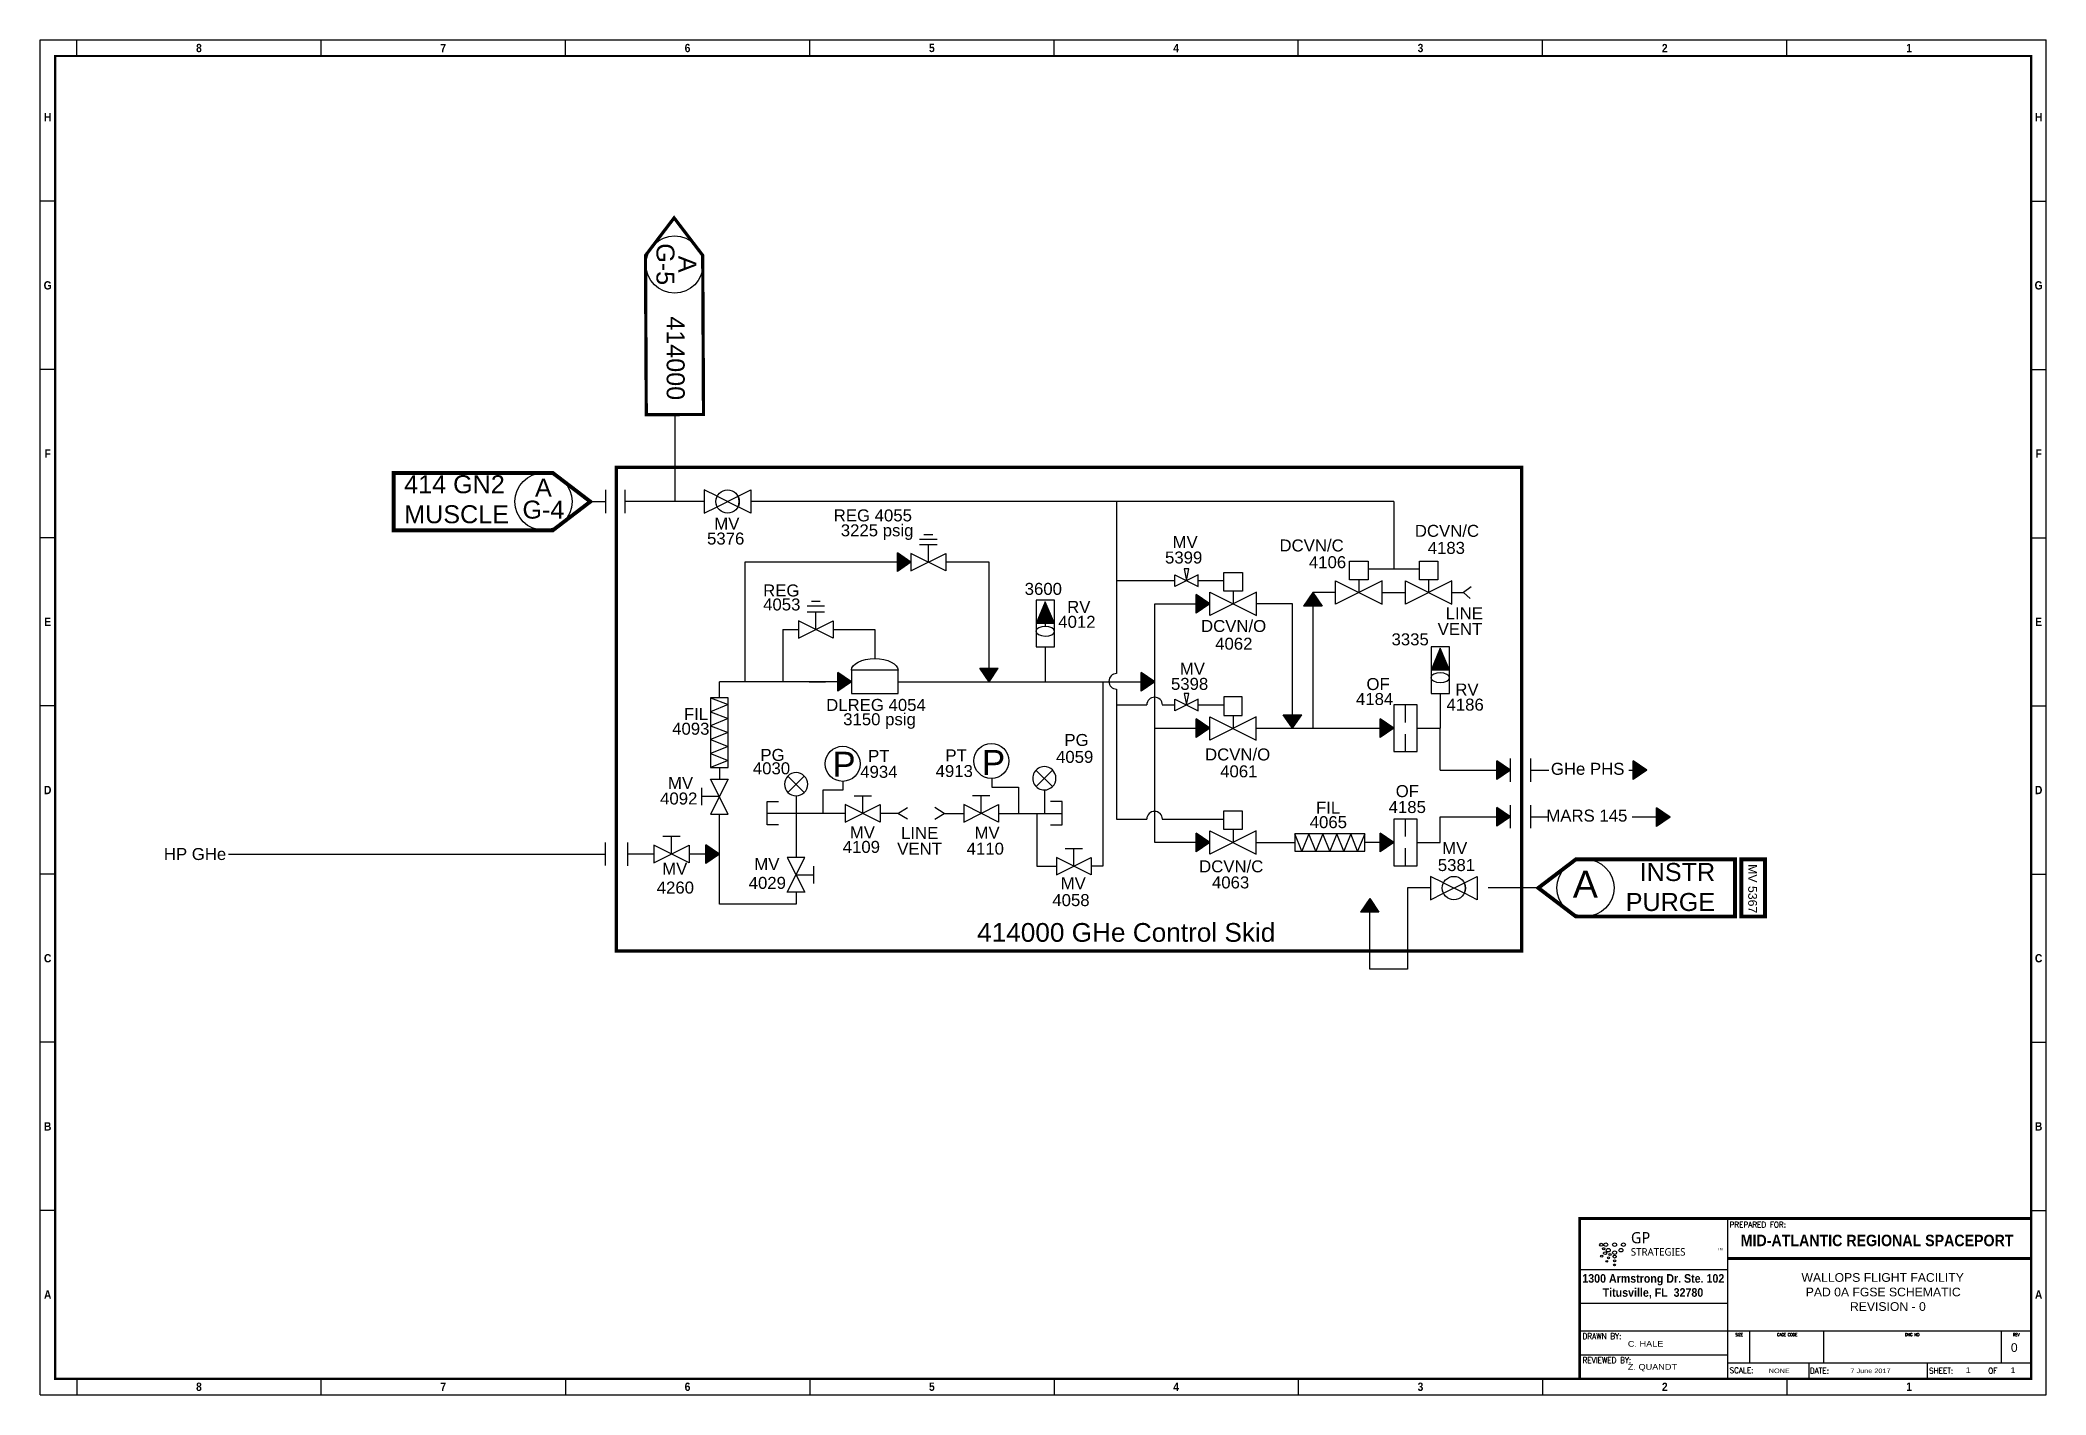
# Model space of a CAD drawing. Header units: inches. Extents: x -0.1 to 12.4, y 0 to 8.4.
import ezdxf
from ezdxf.enums import TextEntityAlignment as Align

# ---------------------------------------------------------------- set-up
doc = ezdxf.new("R2010")
doc.units = ezdxf.units.IN
doc.header["$MEASUREMENT"] = 0
doc.linetypes.add('SCHEMATIC-Q-BASE$0$DASHED', pattern=[0.75, 0.5, -0.25])
for name, color, linetype in [('C-ANNO-TEXT', 7, 'Continuous'), ('GPBORDER-30X42$0$BORDER', 7, 'Continuous'), ('GPBORDER-30X42$0$TITLE1', 7, 'Continuous'), ('GPBORDER-30X42$0$TITLE2', 7, 'Continuous'), ('GPBORDER-30X42$0$TITLESMALL', 7, 'Continuous'), ('NEW 414 GHe Control Skid', 200, 'Continuous'), ('NEW 414 GN2 Cont Skid', 7, 'Continuous')]:
    doc.layers.add(name, color=color, linetype=linetype)
doc.styles.add('GPBORDER-30X42$0$BOLD', font='bold.shx', dxfattribs={"height": 0.375})
doc.styles.add('GPBORDER-30X42$0$LOGO', font='bold.shx', dxfattribs={"height": 0.1875})
doc.styles.add('GPBORDER-30X42$0$Standard', font='simplex.shx')
doc.styles.add('GPBORDER-30X42$0$TITLE1', font='romans.shx', dxfattribs={"height": 0.125})
doc.styles.add('GPBORDER-30X42$0$TITLE2', font='bold.shx', dxfattribs={"height": 0.25})
doc.styles.add('GPBORDER-30X42$0$TITLESMALL', font='romans.shx', dxfattribs={"height": 0.0625})
doc.styles.get("Standard").update_dxf_attribs({"font": 'arial.ttf'})
doc.styles.add('style1', font='arial.ttf', dxfattribs={"height": 0.125})
doc.styles.add('style2', font='arial.ttf', dxfattribs={"height": 0.06})
doc.styles.add('style3', font='arial.ttf', dxfattribs={"height": 0.09375})
doc.styles.add('TITLE', font='swissel.ttf', dxfattribs={"height": 0.18})

# ---------------------------------------------------------------- blocks, each defined once
blk = doc.blocks.new('GPBORDER-30X42')
at = {"linetype": 'Continuous'}
for p, q in [((188.586, -13.479), (188.586, 16.021)), ((188.586, 16.021), (235.842, 16.021)), ((189.447, 15.672), (189.447, 16.021)), ((195.203, 15.672), (195.203, 16.021)), ((200.958, 15.672), (200.958, 16.021)), ((206.714, 15.672), (206.714, 16.021)), ((212.47, 15.672), (212.47, 16.021)), ((218.226, 15.672), (218.226, 16.021)), ((223.982, 15.672), (223.982, 16.021)), ((229.737, 15.672), (229.737, 16.021)), ((235.842, -13.479), (235.842, 16.021)), ((188.935, 12.509), (188.586, 12.509)), ((235.493, 12.509), (235.842, 12.509)), ((188.935, 8.846), (188.586, 8.846)), ((235.493, 8.846), (235.842, 8.846)), ((188.935, 5.183), (188.586, 5.183)), ((235.493, 5.183), (235.842, 5.183)), ((188.935, 1.521), (188.586, 1.521)), ((235.493, 1.521), (235.842, 1.521)), ((188.935, -2.142), (188.586, -2.142)), ((235.493, -2.142), (235.842, -2.142)), ((188.935, -5.805), (188.586, -5.805)), ((235.493, -5.805), (235.842, -5.805)), ((188.935, -9.468), (188.586, -9.468)), ((235.493, -9.468), (235.842, -9.468)), ((228.342, -10.514), (235.493, -10.514)), ((224.854, -12.607), (228.342, -12.607)), ((189.447, -13.131), (189.447, -13.479)), ((195.203, -13.479), (195.203, -13.131)), ((200.958, -13.131), (200.958, -13.479)), ((206.714, -13.131), (206.714, -13.479)), ((212.47, -13.131), (212.47, -13.479)), ((218.226, -13.131), (218.226, -13.479)), ((223.982, -13.131), (223.982, -13.479)), ((229.737, -13.131), (229.737, -13.479)), ((188.586, -13.479), (235.842, -13.479))]:
    blk.add_line(p, q, dxfattribs=at)
at = {"layer": 'GPBORDER-30X42$0$BORDER', "linetype": 'Continuous'}
for p, q in [((228.342, -13.131), (228.342, -9.642)), ((224.854, -10.75), (228.342, -10.75)), ((224.854, -11.487), (228.342, -11.487)), ((224.854, -12.084), (235.493, -12.084)), ((228.865, -12.782), (228.865, -12.084)), ((230.61, -12.782), (230.61, -12.084)), ((234.796, -12.782), (234.796, -12.084)), ((228.342, -12.782), (235.493, -12.782)), ((230.26, -13.131), (230.26, -12.782)), ((233.051, -13.131), (233.051, -12.782))]:
    blk.add_line(p, q, dxfattribs=at)
at = {"layer": 'GPBORDER-30X42$0$BORDER', "linetype": 'Continuous', "flags": 128}
for points, const_width in [([(235.493, -13.131), (235.493, 15.672), (188.935, 15.672), (188.935, -13.131), (235.493, -13.131)], 0.05), ([(235.493, -9.642), (224.854, -9.642), (224.854, -13.131)], 0.0625), ([(235.493, -10.514), (228.342, -10.514)], 0.0625)]:
    blk.add_lwpolyline(points, dxfattribs=dict(at, const_width=const_width))
at = {"style": 'GPBORDER-30X42$0$BOLD'}
for s, p in [('8', (192.325, 15.846)), ('7', (198.08, 15.846)), ('6', (203.836, 15.846)), ('5', (209.592, 15.846)), ('4', (215.348, 15.846)), ('3', (221.104, 15.846)), ('2', (226.86, 15.846)), ('1', (232.615, 15.846)), ('H', (188.761, 14.34)), ('H', (235.668, 14.34)), ('G', (188.761, 10.678)), ('G', (235.668, 10.678)), ('F', (188.761, 7.015)), ('F', (235.668, 7.015)), ('E', (188.761, 3.352)), ('E', (235.668, 3.352)), ('D', (188.761, -0.311)), ('D', (235.668, -0.311)), ('C', (188.761, -3.974)), ('C', (235.668, -3.974)), ('B', (188.761, -7.636)), ('B', (235.668, -7.636)), ('A', (188.761, -11.299)), ('A', (235.668, -11.299)), ('8', (192.325, -13.305)), ('7', (198.08, -13.305)), ('6', (203.836, -13.305)), ('5', (209.592, -13.305)), ('4', (215.348, -13.305)), ('3', (221.104, -13.305)), ('2', (226.86, -13.305)), ('1', (232.615, -13.305))]:
    blk.add_text(s, height=0.181, dxfattribs=at).set_placement(p, align=Align.MIDDLE)
at = {"style": 'GPBORDER-30X42$0$LOGO'}
for s, p in [('1300 Armstrong Dr. Ste. 102', (224.917, -11.04)), ('Titusville, FL  32780', (225.397, -11.346))]:
    blk.add_text(s, height=0.1875, dxfattribs=at).set_placement(p)
at = {"layer": 'GPBORDER-30X42$0$TITLE1', "style": 'GPBORDER-30X42$0$TITLE1'}
for s, p in [('PREPARED FOR:', (228.386, -9.838)), ('DRAWN BY: ', (224.923, -12.266)), ('REVIEWED BY: ', (224.923, -12.789)), ('SCALE:', (228.386, -13.01)), ('DATE:', (230.278, -13.02)), ('SHEET:', (233.086, -13.02)), ('OF', (234.48, -13.02))]:
    blk.add_text(s, height=0.125, dxfattribs=at).set_placement(p)
at = {"layer": 'GPBORDER-30X42$0$TITLE2', "style": 'GPBORDER-30X42$0$TITLE2'}
blk.add_text('MID-ATLANTIC REGIONAL SPACEPORT', height=0.25, dxfattribs=at).set_placement((228.649, -10.244))
at = {"layer": 'GPBORDER-30X42$0$TITLESMALL'}
for s, style, p in [('SIZE', 'GPBORDER-30X42$0$TITLESMALL', (228.522, -12.202)), ('CAGE CODE', 'GPBORDER-30X42$0$TITLESMALL', (229.504, -12.202)), ('DWG NO', 'GPBORDER-30X42$0$Standard', (232.52, -12.202)), ('REV', 'GPBORDER-30X42$0$Standard', (235.062, -12.202))]:
    blk.add_text(s, height=0.0625, dxfattribs=dict(at, style=style)).set_placement(p)
blk = doc.blocks.new('1')
at = {"insert": (-0.751, 0.44), "char_height": 0.2, "attachment_point": 1}
blk.add_mtext_dynamic_manual_height_columns('{\\fLucida Sans|b0|i0|c0|p34; \\PSTRATEGIES}', width=4.1468, gutter_width=1, heights=[1.017], dxfattribs=at)
blk = doc.blocks.new('2')
at = {"insert": (-0.243, 0.184), "char_height": 0.3, "attachment_point": 1, "rotation": 0.28}
blk.add_mtext_dynamic_manual_height_columns('{\\fLucida Sans|b0|i0|c0|p34;GP }', width=4.1468, gutter_width=1, heights=[1.017], dxfattribs=at)
blk = doc.blocks.new('3')
at = {"insert": (-0.19, 0.09), "char_height": 0.2, "attachment_point": 1}
blk.add_mtext_dynamic_manual_height_columns('TM', width=2.4112, gutter_width=1, heights=[0], dxfattribs=at)
blk = doc.blocks.new('A$C32DD4450')
at = {"layer": 'C-ANNO-TEXT'}
h = blk.add_hatch(color=7, dxfattribs=at)
h.dxf.hatch_style = 1
h.paths.add_polyline_path([(-2.267, 0.835, 1), (-2.28, 0.835, 1)])
h.paths.add_polyline_path([(-2.277, 0.815, 1), (-2.287, 0.815, 1)])
h.paths.add_polyline_path([(-2.286, 0.794, 1), (-2.295, 0.794, 1)])
h.paths.add_polyline_path([(-2.291, 0.843, 1), (-2.308, 0.843, 1)])
h.paths.add_polyline_path([(-2.311, 0.825, 1), (-2.324, 0.825, 1)])
h.paths.add_polyline_path([(-2.329, 0.808, 1), (-2.339, 0.808, 1)])
h.paths.add_polyline_path([(-2.353, 0.852, 1), (-2.344, 0.852, 1)])
h.paths.add_polyline_path([(-2.333, 0.86, 1), (-2.322, 0.86, 1)])
h.paths.add_polyline_path([(-2.314, 0.869, 1), (-2.301, 0.869, 1)])
h.paths.add_polyline_path([(-2.312, 0.893, 1), (-2.329, 0.893, 1)])
h.paths.add_polyline_path([(-2.352, 0.893, 1), (-2.339, 0.893, 1)])
h.paths.add_polyline_path([(-2.364, 0.893, 1), (-2.375, 0.893, 1)])
h.paths.add_polyline_path([(-2.344, 0.934, 1), (-2.353, 0.934, 1)])
h.paths.add_polyline_path([(-2.322, 0.925, 1), (-2.333, 0.925, 1)])
h.paths.add_polyline_path([(-2.314, 0.916, 1), (-2.301, 0.916, 1)])
h.paths.add_polyline_path([(-2.291, 0.943, 1), (-2.308, 0.943, 1)])
h.paths.add_polyline_path([(-2.324, 0.96, 1), (-2.311, 0.96, 1)])
h.paths.add_polyline_path([(-2.329, 0.977, 1), (-2.339, 0.977, 1)])
h.paths.add_polyline_path([(-2.267, 0.95, 1), (-2.28, 0.95, 1)])
h.paths.add_polyline_path([(-2.287, 0.97, 1), (-2.277, 0.97, 1)])
h.paths.add_polyline_path([(-2.286, 0.991, 1), (-2.295, 0.991, 1)])
h.paths.add_polyline_path([(-2.241, 0.963, 1), (-2.258, 0.963, 1)])
h.paths.add_polyline_path([(-2.243, 0.988, 1), (-2.256, 0.988, 1)])
h.paths.add_polyline_path([(-2.245, 1.012, 1), (-2.255, 1.012, 1)])
h = blk.add_hatch(color=7, dxfattribs=at)
h.dxf.hatch_style = 1
h.paths.add_polyline_path([(-2.239, 0.939, 1), (-2.26, 0.939, 1)])
h.paths.add_polyline_path([(-2.272, 0.925, 1), (-2.293, 0.925, 1)])
h.paths.add_polyline_path([(-2.306, 0.893, 1), (-2.286, 0.893, 1)])
h.paths.add_polyline_path([(-2.239, 0.893, 1), (-2.26, 0.893, 1)])
h.paths.add_polyline_path([(-2.293, 0.86, 1), (-2.272, 0.86, 1)])
h.paths.add_polyline_path([(-2.207, 0.86, 1), (-2.227, 0.86, 1)])
h.paths.add_polyline_path([(-2.193, 0.893, 1), (-2.214, 0.893, 1)])
h = blk.add_hatch(color=7, dxfattribs=at)
h.dxf.hatch_style = 1
h.paths.add_polyline_path([(-2.26, 0.846, 1), (-2.239, 0.846, 1)])
h = blk.add_hatch(color=7, dxfattribs=at)
h.dxf.hatch_style = 1
h.paths.add_polyline_path([(-2.245, 0.773, 1), (-2.255, 0.773, 1)])
h.paths.add_polyline_path([(-2.243, 0.797, 1), (-2.256, 0.797, 1)])
h.paths.add_polyline_path([(-2.241, 0.822, 1), (-2.258, 0.822, 1)])
at = {"layer": 'C-ANNO-TEXT', "color": 7}
for centre, radius in [((-2.32, 0.893), 0.00845), ((-2.307, 0.869), 0.00636), ((-2.3, 0.843), 0.00845), ((-2.296, 0.893), 0.0103), ((-2.283, 0.86), 0.0103), ((-2.274, 0.835), 0.00636), ((-2.25, 0.893), 0.0103), ((-2.25, 0.846), 0.0103), ((-2.217, 0.86), 0.0103), ((-2.204, 0.893), 0.0103), ((-2.317, 0.825), 0.00636), ((-2.291, 0.794), 0.00441), ((-2.282, 0.815), 0.0051), ((-2.25, 0.822), 0.00845), ((-2.25, 0.797), 0.00636), ((-2.25, 0.773), 0.0051)]:
    blk.add_circle(centre, radius, dxfattribs=at)
at = {"color": 7, "xscale": 0.2214169042038988, "yscale": 0.2732096433486377, "zscale": 0.2760375030209255}
blk.add_blockref('GPBORDER-30X42', (-52.219, 3.683), dxfattribs=at)
at = {"layer": 'C-ANNO-TEXT', "color": 7, "xscale": 0.2765152535907173, "yscale": 0.2212122028725739, "zscale": 0.2765152535907173}
for name, p in [('2', (-2.098, 0.927, 2.192)), ('1', (-1.958, 0.849, 2.192))]:
    blk.add_blockref(name, p, dxfattribs=at)
at = {"layer": 'C-ANNO-TEXT', "xscale": 0.0924905553715314, "yscale": 0.0693679165286485, "zscale": 0.0924905553715314}
blk.add_blockref('3', (-1.694, 0.868, 2.192), dxfattribs=at)
at = {"layer": 'C-ANNO-TEXT', "color": 7}
for s, height, style, p in [('C. HALE', 0.0341, 'style1', (-2.181, 0.286)), ('Z. QUANDT', 0.0341, 'style1', (-2.181, 0.149)), ('NONE', 0.0272, 'style2', (-1.446, 0.129)), ('7 June 2017', 0.02724, 'style2', (-1.02, 0.129)), ('1', 0.0344, 'style2', (-0.419, 0.129, -2.407)), ('1', 0.0344, 'style2', (-0.185, 0.129, -2.407))]:
    blk.add_text(s, height=height, dxfattribs=dict(at, style=style)).set_placement(p)
at = {"layer": 'C-ANNO-TEXT', "color": 7, "insert": (-1.398, 0.724), "char_height": 0.05186, "attachment_point": 1, "style": 'style1'}
blk.add_mtext_dynamic_manual_height_columns('\\pi0.13978;WALLOPS FLIGHT FACILITY\\P\\pi0.16543;PAD 0A FGSE SCHEMATIC\\P\\pi0.36824;   REVISION - 0', width=1.24432, gutter_width=0.95, heights=[0], dxfattribs=at)
at = {"layer": 'C-ANNO-TEXT', "insert": (-0.183, 0.307), "char_height": 0.0519, "attachment_point": 1, "style": 'TITLE'}
blk.add_mtext_dynamic_manual_height_columns('0', width=0.25114, gutter_width=0.95, heights=[0], dxfattribs=at)

msp = doc.modelspace()

# ---------------------------------------------------------------- hatches: boundary and pattern name
at = {"layer": 'NEW 414 GHe Control Skid', "transparency": 33554687}
h = msp.add_hatch(color=30, dxfattribs=at)
h.dxf.hatch_style = 1
h.paths.add_polyline_path([(5.241, 5.247), (5.325, 5.189), (5.241, 5.131)])
h = msp.add_hatch(color=30, dxfattribs=at)
h.dxf.hatch_style = 1
h.paths.add_polyline_path([(7.825, 4.999), (7.883, 4.915), (7.767, 4.915)])
h = msp.add_hatch(color=30, dxfattribs=at)
h.dxf.hatch_style = 1
h.paths.add_polyline_path([(6.161, 4.942), (6.219, 4.806), (6.104, 4.806)])
h = msp.add_hatch(color=30, dxfattribs=at)
h.dxf.hatch_style = 1
h.paths.add_polyline_path([(7.1, 4.987), (7.184, 4.929), (7.1, 4.871)])
h = msp.add_hatch(color=30, dxfattribs=at)
h.dxf.hatch_style = 1
h.paths.add_polyline_path([(8.618, 4.653), (8.676, 4.517), (8.561, 4.517)])
h = msp.add_hatch(color=30, dxfattribs=at)
h.dxf.hatch_style = 1
h.paths.add_polyline_path([(4.871, 4.502), (4.955, 4.444), (4.871, 4.386)])
h = msp.add_hatch(color=30, dxfattribs=at)
h.dxf.hatch_style = 1
h.paths.add_polyline_path([(5.753, 4.528), (5.869, 4.528), (5.811, 4.444)])
h = msp.add_hatch(color=30, dxfattribs=at)
h.dxf.hatch_style = 1
h.paths.add_polyline_path([(6.758, 4.502), (6.843, 4.444), (6.758, 4.386)])
h = msp.add_hatch(color=30, dxfattribs=at)
h.dxf.hatch_style = 1
h.paths.add_polyline_path([(7.1, 4.213), (7.184, 4.155), (7.1, 4.097)])
h = msp.add_hatch(color=30, dxfattribs=at)
h.dxf.hatch_style = 1
h.paths.add_polyline_path([(7.699, 4.155), (7.641, 4.239), (7.757, 4.239)])
h = msp.add_hatch(color=30, dxfattribs=at)
h.dxf.hatch_style = 1
h.paths.add_polyline_path([(8.245, 4.213), (8.329, 4.155), (8.245, 4.097)])
h = msp.add_hatch(color=30, dxfattribs=at)
h.dxf.hatch_style = 1
h.paths.add_polyline_path([(8.971, 3.953), (9.055, 3.895), (8.971, 3.837)])
h = msp.add_hatch(color=30, dxfattribs=at)
h.dxf.hatch_style = 1
h.paths.add_polyline_path([(9.819, 3.952), (9.904, 3.895), (9.819, 3.837)])
h = msp.add_hatch(color=30, dxfattribs=at)
h.dxf.hatch_style = 1
h.paths.add_polyline_path([(8.971, 3.663), (9.055, 3.605), (8.971, 3.547)])
h = msp.add_hatch(color=30, dxfattribs=at)
h.dxf.hatch_style = 1
h.paths.add_polyline_path([(9.964, 3.661), (10.048, 3.603), (9.964, 3.545)])
h = msp.add_hatch(color=30, dxfattribs=at)
h.dxf.hatch_style = 1
h.paths.add_polyline_path([(7.1, 3.503), (7.184, 3.445), (7.1, 3.387)])
h = msp.add_hatch(color=30, dxfattribs=at)
h.dxf.hatch_style = 1
h.paths.add_polyline_path([(8.245, 3.503), (8.329, 3.445), (8.245, 3.387)])
h = msp.add_hatch(color=30, dxfattribs=at)
h.dxf.hatch_style = 1
h.paths.add_polyline_path([(4.049, 3.431), (4.134, 3.373), (4.049, 3.315)])
at = {"layer": 'NEW 414 GHe Control Skid', "linetype": 'Continuous', "transparency": 33554687}
h = msp.add_hatch(color=140, dxfattribs=at)
h.dxf.hatch_style = 1
h.paths.add_polyline_path([(8.179, 3.096), (8.237, 3.012), (8.121, 3.012)])

# ---------------------------------------------------------------- linework, layer by layer
at = {"layer": 'NEW 414 GHe Control Skid', "color": 200}
for p, q in [((3.857, 6.107), (3.857, 5.565)), ((3.331, 5.565, -2.862), (3.428, 5.565, -2.862))]:
    msp.add_line(p, q, dxfattribs=at)
at = {"layer": 'NEW 414 GHe Control Skid', "color": 200, "linetype": 'Continuous'}
for p, q in [((3.428, 5.493, -2.862), (3.428, 5.638, -2.862)), ((3.548, 5.493), (3.548, 5.638)), ((4.04, 5.565), (3.548, 5.565)), ((4.12, 5.598), (4.25, 5.533)), ((4.12, 5.533), (4.25, 5.598)), ((8.329, 5.565), (4.33, 5.565)), ((6.605, 5.565), (6.605, 4.495)), ((8.329, 5.565), (8.329, 5.144)), ((8.487, 5.144), (8.17, 5.144)), ((6.605, 5.074), (6.967, 5.074)), ((7.112, 5.074), (7.271, 5.074)), ((6.605, 4.398), (6.605, 3.59)), ((6.605, 4.3), (6.793, 4.3)), ((6.889, 4.3), (6.967, 4.3)), ((6.605, 3.59), (6.793, 3.59)), ((6.889, 3.59), (7.271, 3.59))]:
    msp.add_line(p, q, dxfattribs=at)
at = {"layer": 'NEW 414 GHe Control Skid', "color": 30}
for p, q in [((5.241, 5.131), (5.241, 5.247)), ((5.325, 5.189), (5.241, 5.247)), ((5.325, 5.189), (5.241, 5.131)), ((7.825, 4.999), (7.767, 4.915)), ((7.825, 4.999), (7.883, 4.915)), ((6.161, 4.942), (6.104, 4.806)), ((6.219, 4.806), (6.161, 4.942)), ((7.1, 4.871), (7.1, 4.987)), ((7.184, 4.929), (7.1, 4.987)), ((7.184, 4.929), (7.1, 4.871)), ((7.883, 4.915), (7.767, 4.915)), ((8.618, 4.653), (8.561, 4.517)), ((8.676, 4.517), (8.618, 4.653)), ((4.871, 4.386), (4.871, 4.502)), ((4.955, 4.444), (4.871, 4.502)), ((5.811, 4.444), (5.753, 4.528)), ((5.753, 4.528), (5.869, 4.528)), ((5.811, 4.444), (5.869, 4.528)), ((6.758, 4.386), (6.758, 4.502)), ((6.843, 4.444), (6.758, 4.502)), ((4.955, 4.444), (4.871, 4.386)), ((6.843, 4.444), (6.758, 4.386)), ((7.1, 4.097), (7.1, 4.213)), ((7.184, 4.155), (7.1, 4.213)), ((7.184, 4.155), (7.1, 4.097)), ((7.699, 4.155), (7.641, 4.239)), ((7.641, 4.239), (7.757, 4.239)), ((7.699, 4.155), (7.757, 4.239)), ((8.245, 4.097), (8.245, 4.213)), ((8.329, 4.155), (8.245, 4.213)), ((8.329, 4.155), (8.245, 4.097)), ((8.971, 3.837, -1.431), (8.971, 3.953, -1.431)), ((9.055, 3.895, -1.431), (8.971, 3.953, -1.431)), ((9.055, 3.895, -1.431), (8.971, 3.837, -1.431)), ((9.182, 3.895), (9.294, 3.895, -0.026)), ((9.791, 3.895), (9.904, 3.895, -0.026)), ((9.819, 3.837, -1.431), (9.819, 3.952, -1.431)), ((9.904, 3.895, -1.431), (9.819, 3.952, -1.431)), ((9.904, 3.895, -1.431), (9.819, 3.837, -1.431)), ((8.971, 3.547, -1.431), (8.971, 3.663, -1.431)), ((9.055, 3.605, -1.431), (8.971, 3.663, -1.431)), ((9.964, 3.545, -1.431), (9.964, 3.661, -1.431)), ((10.048, 3.603, -1.431), (9.964, 3.661, -1.431)), ((7.1, 3.387), (7.1, 3.503)), ((7.184, 3.445), (7.1, 3.503)), ((8.245, 3.387), (8.245, 3.503)), ((8.329, 3.445), (8.245, 3.503)), ((9.055, 3.605, -1.431), (8.971, 3.547, -1.431)), ((9.182, 3.604, -0.001), (9.289, 3.604, -0.026)), ((9.811, 3.604), (10.046, 3.604, -0.024)), ((10.048, 3.603, -1.431), (9.964, 3.545, -1.431)), ((1.08, 3.373), (3.422, 3.373)), ((4.049, 3.315), (4.049, 3.431)), ((4.134, 3.373), (4.049, 3.431)), ((4.134, 3.373), (4.049, 3.315)), ((7.184, 3.445), (7.1, 3.387)), ((8.329, 3.445), (8.245, 3.387))]:
    msp.add_line(p, q, dxfattribs=at)
at = {"layer": 'NEW 414 GHe Control Skid', "color": 30, "linetype": 'Continuous'}
for p, q in [((5.488, 5.297), (5.379, 5.297)), ((5.461, 5.358), (5.406, 5.358)), ((5.434, 5.189), (5.434, 5.297)), ((5.241, 5.189), (4.292, 5.189)), ((4.292, 5.189), (4.292, 4.444)), ((5.811, 5.189), (5.542, 5.189)), ((5.811, 4.528), (5.811, 5.189)), ((7.329, 5.009), (7.329, 4.929)), ((7.967, 4.999), (7.825, 4.999)), ((8.112, 5.079), (8.112, 4.999)), ((8.256, 4.999), (8.401, 4.999)), ((8.546, 5.079), (8.546, 4.999)), ((8.691, 4.999), (8.763, 4.999)), ((8.811, 5.035), (8.763, 4.999)), ((8.763, 4.999), (8.804, 4.963)), ((4.787, 4.878), (4.679, 4.878)), ((4.76, 4.943), (4.706, 4.943)), ((4.733, 4.769), (4.733, 4.878)), ((6.219, 4.951), (6.104, 4.951)), ((6.104, 4.951), (6.104, 4.661)), ((6.219, 4.661), (6.219, 4.951)), ((6.843, 4.929), (7.1, 4.929)), ((6.843, 3.445), (6.843, 4.929)), ((7.699, 4.929), (7.474, 4.929)), ((7.699, 4.239), (7.699, 4.929)), ((7.825, 4.915), (7.825, 4.155)), ((4.528, 4.769), (4.625, 4.769)), ((4.528, 4.769), (4.528, 4.444)), ((4.842, 4.769), (5.1, 4.769)), ((5.1, 4.769), (5.1, 4.589)), ((6.219, 4.806), (6.104, 4.806)), ((6.104, 4.806), (6.104, 4.755)), ((6.161, 4.806), (6.161, 4.789)), ((6.219, 4.755), (6.219, 4.806)), ((6.104, 4.661), (6.219, 4.661)), ((6.161, 4.661), (6.161, 4.444)), ((8.676, 4.662), (8.561, 4.662)), ((8.561, 4.662), (8.561, 4.372)), ((8.676, 4.372), (8.676, 4.662)), ((8.676, 4.517), (8.561, 4.517)), ((4.871, 4.444), (4.134, 4.444)), ((4.134, 4.345), (4.134, 4.444)), ((4.692, 4.444), (4.793, 4.444)), ((5.245, 4.444), (6.758, 4.444)), ((6.519, 4.444), (6.519, 3.297)), ((8.561, 4.372), (8.676, 4.372)), ((8.618, 4.372), (8.618, 4.155)), ((8.401, 4.191), (8.401, 4.3)), ((6.843, 4.155), (7.1, 4.155)), ((7.329, 4.235), (7.329, 4.155)), ((7.473, 4.155), (8.245, 4.155)), ((8.401, 4.01), (8.401, 4.119)), ((8.474, 4.155), (8.618, 4.155)), ((8.618, 3.895), (8.618, 4.155)), ((4.134, 3.911), (4.134, 3.838)), ((6.103, 3.894), (6.207, 3.793)), ((6.104, 3.792), (6.206, 3.895)), ((8.618, 3.895), (8.971, 3.895, -1.431)), ((9.055, 3.822, -1.431), (9.055, 3.967, -1.431)), ((9.182, 3.822), (9.182, 3.967)), ((4.025, 3.676), (4.025, 3.784)), ((4.662, 3.858), (4.56, 3.756)), ((4.662, 3.756), (4.56, 3.858)), ((6.156, 3.771), (6.157, 3.626)), ((4.134, 3.73), (4.025, 3.73)), ((4.134, 3.062), (4.134, 3.621)), ((4.917, 3.626), (4.428, 3.626)), ((4.611, 3.735), (4.611, 3.352)), ((4.972, 3.735), (5.08, 3.735)), ((5.026, 3.626), (5.026, 3.735)), ((5.248, 3.626), (5.134, 3.626)), ((5.243, 3.626), (5.303, 3.662)), ((5.303, 3.59), (5.243, 3.626)), ((5.533, 3.626), (5.473, 3.663)), ((5.473, 3.59), (5.533, 3.626)), ((5.533, 3.626), (5.654, 3.626)), ((5.817, 3.735), (5.708, 3.735)), ((5.763, 3.626), (5.763, 3.735)), ((5.871, 3.626), (6.109, 3.626)), ((6.109, 3.626), (6.266, 3.626)), ((6.109, 3.626), (6.109, 3.297)), ((9.055, 3.533, -1.431), (9.055, 3.677, -1.431)), ((9.182, 3.533), (9.182, 3.677)), ((7.329, 3.525), (7.329, 3.445)), ((8.401, 3.481), (8.401, 3.59)), ((8.618, 3.445), (8.618, 3.605)), ((8.618, 3.605), (8.971, 3.605, -1.431)), ((3.425, 3.301), (3.425, 3.445)), ((3.565, 3.3), (3.565, 3.445)), ((3.727, 3.373), (3.565, 3.373)), ((3.89, 3.481), (3.782, 3.481)), ((3.836, 3.373), (3.836, 3.481)), ((4.049, 3.373), (3.945, 3.373)), ((6.392, 3.405), (6.284, 3.405)), ((6.338, 3.297), (6.338, 3.405)), ((7.1, 3.445), (6.843, 3.445)), ((7.473, 3.445), (7.714, 3.445)), ((8.245, 3.445), (8.148, 3.445)), ((8.401, 3.3), (8.401, 3.409)), ((8.474, 3.445), (8.618, 3.445)), ((4.719, 3.298), (4.719, 3.189)), ((6.109, 3.297), (6.23, 3.297)), ((6.519, 3.297), (6.447, 3.297)), ((4.611, 3.243), (4.719, 3.243)), ((4.611, 3.135), (4.611, 3.062)), ((4.611, 3.062), (4.134, 3.062))]:
    msp.add_line(p, q, dxfattribs=at)
at = {"layer": 'NEW 414 GHe Control Skid', "color": 1, "linetype": 'Continuous'}
for p, q in [((4.901, 3.771), (4.777, 3.771)), ((4.777, 3.771), (4.777, 3.626)), ((4.901, 3.825), (4.901, 3.771)), ((5.828, 3.844), (5.828, 3.789)), ((5.828, 3.789), (5.995, 3.789)), ((5.995, 3.789), (5.995, 3.626))]:
    msp.add_line(p, q, dxfattribs=at)
at = {"layer": 'NEW 414 GHe Control Skid', "color": 140, "linetype": 'Continuous'}
for p, q in [((8.638, 3.194), (8.768, 3.129)), ((8.638, 3.129), (8.768, 3.194)), ((9.228, 3.162), (8.916, 3.162)), ((8.179, 3.096), (8.121, 3.012)), ((8.179, 3.096), (8.237, 3.012))]:
    msp.add_line(p, q, dxfattribs=at)
at = {"layer": 'NEW 414 GHe Control Skid', "color": 200, "const_width": 0.02}
msp.add_lwpolyline([(4.03, 7.097), (4.035, 6.107), (3.679, 6.106), (3.674, 7.096), (3.852, 7.33)], close=True, dxfattribs=at)
at = {"layer": 'NEW 414 GHe Control Skid', "color": 200, "const_width": 0.0241, "elevation": -2.862}
msp.add_lwpolyline([(3.098, 5.387), (2.108, 5.387), (2.108, 5.743), (3.098, 5.743), (3.331, 5.565)], close=True, dxfattribs=at)
at = {"layer": 'NEW 414 GHe Control Skid', "color": 30, "linetype": 'SCHEMATIC-Q-BASE$0$DASHED', "const_width": 0.0214}
msp.add_lwpolyline([(3.493, 5.779), (9.124, 5.779), (9.124, 2.77), (3.493, 2.77)], close=True, dxfattribs=at)
at = {"layer": 'NEW 414 GHe Control Skid', "color": 200, "linetype": 'Continuous'}
for points in [[(4.12, 5.598), (4.04, 5.638), (4.04, 5.493), (4.12, 5.533, -0.236136)], [(4.185, 5.493, -1), (4.185, 5.638, -1)], [(4.25, 5.598), (4.33, 5.638), (4.33, 5.493), (4.25, 5.533, 0.236136)]]:
    msp.add_lwpolyline(points, format="xyb", close=True, dxfattribs=at)
at = {"layer": 'NEW 414 GHe Control Skid', "color": 30, "linetype": 'Continuous'}
for points in [[(5.542, 5.243), (5.542, 5.135), (5.325, 5.243), (5.325, 5.135)], [(7.387, 5.009), (7.271, 5.009), (7.271, 5.125), (7.387, 5.125)], [(8.17, 5.079), (8.054, 5.079), (8.054, 5.195), (8.17, 5.195)], [(8.604, 5.079), (8.488, 5.079), (8.488, 5.195), (8.604, 5.195)], [(7.474, 4.857), (7.474, 5.002), (7.184, 4.857), (7.184, 5.002)], [(8.256, 4.927), (8.256, 5.072), (7.967, 4.927), (7.967, 5.072)], [(8.691, 4.927), (8.691, 5.072), (8.401, 4.927), (8.401, 5.072)], [(4.842, 4.824), (4.842, 4.715), (4.625, 4.824), (4.625, 4.715)], [(4.955, 4.371), (5.245, 4.371), (5.245, 4.516), (4.955, 4.516)], [(4.079, 3.911), (4.188, 3.911), (4.188, 4.345), (4.079, 4.345)], [(7.271, 4.235), (7.386, 4.235), (7.386, 4.35), (7.271, 4.35)], [(8.474, 4.01), (8.474, 4.3), (8.329, 4.3), (8.329, 4.01)], [(7.184, 4.082), (7.184, 4.227), (7.473, 4.082), (7.473, 4.227)], [(4.079, 3.621), (4.188, 3.621), (4.079, 3.838), (4.188, 3.838)], [(4.917, 3.68), (4.917, 3.572), (5.134, 3.68), (5.134, 3.572)], [(5.871, 3.681), (5.871, 3.572), (5.654, 3.681), (5.654, 3.572)], [(7.386, 3.525), (7.271, 3.525), (7.271, 3.641), (7.386, 3.641)], [(7.473, 3.373), (7.473, 3.518), (7.184, 3.373), (7.184, 3.518)], [(7.714, 3.499), (7.714, 3.391), (8.148, 3.391), (8.148, 3.499)], [(8.474, 3.3), (8.474, 3.59), (8.329, 3.59), (8.329, 3.3)], [(3.945, 3.427), (3.945, 3.319), (3.727, 3.427), (3.727, 3.319)], [(4.665, 3.352), (4.556, 3.352), (4.665, 3.135), (4.556, 3.135)], [(6.447, 3.351), (6.447, 3.243), (6.23, 3.351), (6.23, 3.243)]]:
    msp.add_lwpolyline(points, close=True, dxfattribs=at)
for points in [[(5.488, 5.329), (5.461, 5.329), (5.434, 5.329), (5.406, 5.329), (5.379, 5.329)], [(4.787, 4.914), (4.76, 4.914), (4.733, 4.914), (4.706, 4.914), (4.679, 4.914)], [(4.079, 4.345), (4.188, 4.302), (4.079, 4.258), (4.188, 4.215), (4.079, 4.171), (4.188, 4.128), (4.079, 4.085), (4.188, 4.041), (4.079, 3.998), (4.188, 3.954), (4.079, 3.911)], [(4.502, 3.554), (4.43, 3.554), (4.43, 3.699), (4.502, 3.699)], [(6.193, 3.554), (6.266, 3.554), (6.266, 3.699), (6.193, 3.699)], [(8.148, 3.499), (8.104, 3.391), (8.061, 3.499), (8.018, 3.391), (7.974, 3.499), (7.931, 3.391), (7.887, 3.499), (7.844, 3.391), (7.8, 3.499), (7.757, 3.391), (7.714, 3.499)]]:
    msp.add_lwpolyline(points, dxfattribs=at)
at = {"layer": 'NEW 414 GHe Control Skid', "color": 200, "linetype": 'Continuous'}
for points in [[(7.039, 5.074), (7.054, 5.146), (7.025, 5.146)], [(7.112, 5.11), (6.967, 5.038), (6.967, 5.11), (7.112, 5.038)], [(7.039, 4.3), (7.054, 4.372), (7.025, 4.372)], [(7.112, 4.336), (6.967, 4.263), (6.967, 4.336), (7.112, 4.263)]]:
    msp.add_lwpolyline(points, close=True, dxfattribs=at)
msp.add_lwpolyline([(7.112, 4.3), (7.271, 4.3)], dxfattribs=at)
at = {"layer": 'NEW 414 GHe Control Skid', "color": 140, "const_width": 0.0241}
for points in [[(9.462, 2.984), (10.452, 2.984), (10.452, 3.34), (9.462, 3.34), (9.228, 3.162)], [(10.491, 3.34), (10.638, 3.34), (10.638, 2.984), (10.491, 2.984)]]:
    msp.add_lwpolyline(points, close=True, dxfattribs=at)
at = {"layer": 'NEW 414 GHe Control Skid', "color": 140, "linetype": 'Continuous'}
for points in [[(8.558, 3.162), (8.414, 3.162), (8.414, 2.657), (8.179, 2.657), (8.179, 3.012)], [(8.237, 3.012), (8.121, 3.012)]]:
    msp.add_lwpolyline(points, dxfattribs=at)
for points in [[(8.638, 3.194), (8.558, 3.234), (8.558, 3.089), (8.638, 3.129, -0.236136)], [(8.703, 3.089, -1), (8.703, 3.234, -1)], [(8.768, 3.194), (8.848, 3.234), (8.848, 3.089), (8.768, 3.129, 0.236136)]]:
    msp.add_lwpolyline(points, format="xyb", close=True, dxfattribs=at)
at = {"layer": 'NEW 414 GHe Control Skid', "color": 200}
for centre in [(3.855, 7.04), (3.039, 5.565, -2.862)]:
    msp.add_circle(centre, 0.178, dxfattribs=at)
at = {"layer": 'NEW 414 GHe Control Skid', "color": 1, "linetype": 'Continuous'}
for centre in [(4.901, 3.934), (5.826, 3.952)]:
    msp.add_circle(centre, 0.109, dxfattribs=at)
at = {"layer": 'NEW 414 GHe Control Skid', "color": 140}
msp.add_circle((9.521, 3.162), 0.178, dxfattribs=at)
at = {"layer": 'NEW 414 GHe Control Skid', "color": 200, "linetype": 'Continuous'}
for centre, start, end in [((6.605, 4.447), 90, 270), ((6.841, 4.3), 0, 180), ((6.841, 3.59), 0, 180)]:
    msp.add_arc(centre, 0.0483, start, end, dxfattribs=at)
at = {"layer": 'NEW 414 GHe Control Skid', "color": 30, "linetype": 'Continuous'}
for centre, start, end in [((4.611, 3.807), 90, 270), ((4.611, 3.807), 270, 90), ((6.155, 3.844), 90.6154, 270.6155), ((6.155, 3.844), 270.6155, 90.6154)]:
    msp.add_arc(centre, 0.0724, start, end, dxfattribs=at)
at = {"layer": 'NEW 414 GHe Control Skid', "color": 30, "extrusion": (0, 0, -1)}
for centre in [(6.161, 4.759), (8.618, 4.47)]:
    msp.add_ellipse(centre, major_axis=(0.058, -0.0009), ratio=0.51613, dxfattribs=at)
at = {"layer": 'NEW 414 GHe Control Skid', "color": 30, "linetype": 'Continuous', "extrusion": (0, 0, -1)}
msp.add_ellipse((5.1, 4.516), major_axis=(0.145, 0), ratio=0.5, start_param=3.141593, end_param=6.283185, dxfattribs=at)

# ---------------------------------------------------------------- block references
at = {"xscale": 1.192499999999999, "yscale": 1.0456, "zscale": 1.049489975143274}
msp.add_blockref('A$C32DD4450', (12.386, 0.009), dxfattribs=at)

# ---------------------------------------------------------------- texts
at = {"layer": 'NEW 414 GHe Control Skid', "color": 7}
for s, height, style, p in [('REG 4055', 0.0746, 'style2', (4.845, 5.442, 1.431)), ('5376', 0.0746, 'style2', (4.057, 5.298, 1.431)), ('MV', 0.0746, 'style2', (4.102, 5.391, 1.431)), ('3225 psig', 0.0746, 'style2', (4.889, 5.349, 1.431)), ('DCVN/C', 0.0746, 'style2', (8.46, 5.346, 1.431)), ('5399', 0.0746, 'style2', (6.906, 5.18, 1.431)), ('MV', 0.0746, 'style2', (6.953, 5.277, 1.431)), ('DCVN/C', 0.0746, 'style2', (7.618, 5.255, 1.431)), ('4183', 0.0746, 'style2', (8.54, 5.24, 1.431)), ('4106', 0.0746, 'style2', (7.801, 5.151, 1.431)), ('REG', 0.0746, 'style2', (4.406, 4.975, 1.431)), ('3600', 0.0746, 'style2', (6.033, 4.985, 1.431)), ('4053', 0.0746, 'style2', (4.406, 4.888, 1.431)), ('RV', 0.0746, 'style2', (6.297, 4.873, 1.431)), ('LINE', 0.0746, 'style2', (8.652, 4.833, 1.431)), ('4012', 0.0746, 'style2', (6.242, 4.78, 1.431)), ('DCVN/O', 0.0746, 'style2', (7.13, 4.754, 1.431)), ('3335', 0.0746, 'style2', (8.315, 4.671, 1.431)), ('VENT', 0.0746, 'style2', (8.602, 4.735, 1.431)), ('4062', 0.0746, 'style2', (7.218, 4.644, 1.431)), ('MV', 0.0746, 'style2', (6.998, 4.489, 1.431)), ('5398', 0.0746, 'style2', (6.943, 4.394, 1.431)), ('4184', 0.0746, 'style2', (8.094, 4.3, 1.431)), ('OF', 0.0746, 'style2', (8.159, 4.393, 1.431)), ('RV', 0.0746, 'style2', (8.712, 4.359, 1.431)), ('FIL', 0.0746, 'style2', (3.913, 4.206, 1.431)), ('DLREG 4054', 0.0746, 'style2', (4.798, 4.263, 1.431)), ('3150 psig', 0.0746, 'style2', (4.904, 4.174, 1.431)), ('4186', 0.0746, 'style2', (8.657, 4.265, 1.431)), ('4093', 0.0746, 'style2', (3.84, 4.115, 1.431)), ('PG', 0.0746, 'style2', (6.28, 4.045, 1.431)), ('PG', 0.0746, 'style2', (4.389, 3.952, 1.431)), ('PT', 0.0746, 'style2', (5.059, 3.946, 1.431)), ('PT', 0.0746, 'style2', (5.54, 3.949, 1.431)), ('4059', 0.0746, 'style2', (6.228, 3.94, 1.431)), ('DCVN/O', 0.0746, 'style2', (7.155, 3.955, 1.431)), ('4030', 0.0746, 'style2', (4.342, 3.869, 1.431)), ('4934', 0.0746, 'style2', (5.01, 3.847, 1.431)), ('4913', 0.0746, 'style2', (5.479, 3.852, 1.431)), ('4061', 0.0746, 'style2', (7.249, 3.85, 1.431)), ('4092', 0.0746, 'style2', (3.765, 3.681, 1.431)), ('MV', 0.0746, 'style2', (3.814, 3.778, 1.431)), ('OF', 0.0746, 'style2', (8.341, 3.727, 1.431)), ('4185', 0.0746, 'style2', (8.297, 3.628, 1.431)), ('MV', 0.0746, 'style2', (4.945, 3.471, 1.431)), ('LINE', 0.0746, 'style2', (5.264, 3.467, 1.431)), ('MV', 0.0746, 'style2', (5.721, 3.469, 1.431)), ('4109', 0.0746, 'style2', (4.901, 3.38, 1.431)), ('VENT', 0.0746, 'style2', (5.24, 3.368, 1.431)), ('4110', 0.0746, 'style2', (5.672, 3.369, 1.431)), ('MV', 0.0746, 'style2', (8.63, 3.373, 1.431)), ('MV', 0.0746, 'style2', (3.778, 3.245, 1.431)), ('DCVN/C', 0.0746, 'style2', (7.118, 3.259, 1.431)), ('5381', 0.0746, 'style2', (8.603, 3.267, 1.431)), ('A', 0.167, 'style3', (9.443, 3.102, -1.509)), ('4260', 0.0746, 'style2', (3.744, 3.127, 1.431)), ('4058', 0.0746, 'style2', (6.205, 3.049, 1.431)), ('MV', 0.0746, 'style2', (6.257, 3.154, 1.431)), ('4063', 0.0746, 'style2', (7.198, 3.159, 1.431)), ('414000 GHe Control Skid', 0.11655, 'style3', (5.737, 2.827, 1.431))]:
    msp.add_text(s, height=height, dxfattribs=dict(at, style=style)).set_placement(p)
at = {"layer": 'NEW 414 GHe Control Skid', "color": 1, "style": 'style1'}
for p in [(4.837, 3.854, 1.431), (5.767, 3.865, 1.431)]:
    msp.add_text('P', height=0.155, dxfattribs=at).set_placement(p)
at = {"layer": 'NEW 414 GHe Control Skid', "color": 7, "style": 'style2'}
for s, p in [('GHe PHS', (9.535, 3.903)), ('MARS 145', (9.53, 3.612)), ('HP GHe', (0.872, 3.373))]:
    msp.add_text(s, height=0.0746, dxfattribs=at).set_placement(p, align=Align.MIDDLE)
for s, p in [('FIL', (7.845, 3.624, 1.431)), ('4065', (7.806, 3.534, 1.431)), ('MV', (4.351, 3.273, 1.431)), ('4029', (4.316, 3.156, 1.431))]:
    msp.add_text(s, height=0.0746, rotation=360, dxfattribs=at).set_placement(p)
at = {"layer": 'NEW 414 GHe Control Skid', "color": 7, "insert": (3.866, 7.042), "char_height": 0.1119, "width": 1.43298, "attachment_point": 5, "rotation": 270, "line_spacing_factor": 0.734932, "style": 'style2'}
msp.add_mtext('A\\PG-5', dxfattribs=at)
at = {"layer": 'NEW 414 GHe Control Skid', "color": 7, "style": 'style2'}
for s, insert, char_height, width, attachment_point, rotation in [('414000', (3.917, 6.718, 2.146), 0.1119, 1.43298, 1, 270.1186), ('MV 5367', (10.533, 3.31), 0.0547, 0.70113, 7, 270)]:
    msp.add_mtext(s, dxfattribs=dict(at, insert=insert, char_height=char_height, width=width, attachment_point=attachment_point, rotation=rotation))
at = {"layer": 'NEW 414 GHe Control Skid', "color": 7, "width": 1.43298, "style": 'style2'}
for s, insert, char_height, attachment_point in [('   414 GN2\\P\\pi-0.11189,l0.11189,t0.11189;   MUSCLE', (2.043, 5.729, -6.439), 0.11189, 1), ('INSTR \\PPURGE', (10.328, 3.317, 2.146), 0.1119, 3)]:
    msp.add_mtext(s, dxfattribs=dict(at, insert=insert, char_height=char_height, attachment_point=attachment_point))
at = {"layer": 'NEW 414 GN2 Cont Skid', "color": 7, "insert": (3.039, 5.583), "char_height": 0.1119, "width": 1.43298, "attachment_point": 5, "line_spacing_factor": 0.734932, "style": 'style2'}
msp.add_mtext('A\\PG-4', dxfattribs=at)

doc.saveas('drawing.dxf')
